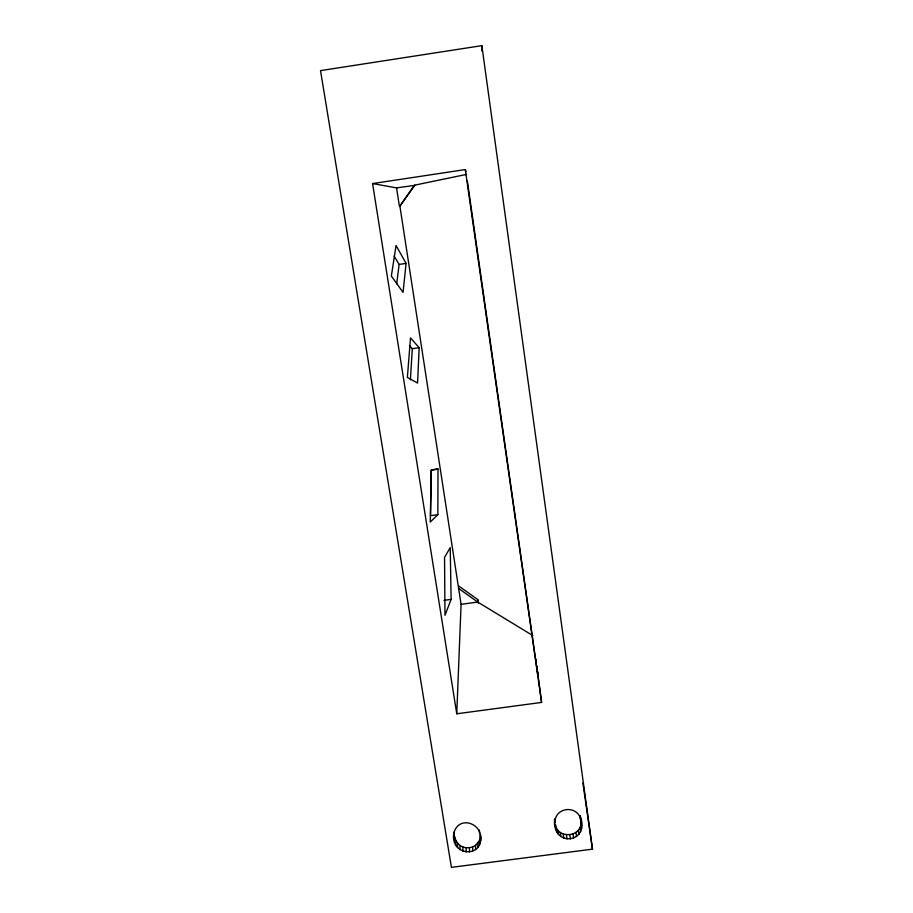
<?xml version="1.0" encoding="UTF-8"?>
<svg xmlns="http://www.w3.org/2000/svg" width="913" height="913" viewBox="0 0 913 913"><rect width="100%" height="100%" fill="white"/><g stroke="black" fill="none" stroke-linecap="round" stroke-linejoin="round"><path stroke-width="1.37" d="M475.559 849.581L475.57 845.347L479.53 840.531L480.306 834.528C484.871 858.962 449.447 856.371 453.875 833.113C458.817 814.191 484.529 823.823 480.375 841.763M437.852 514.67L438 468.94L431.278 469.898L430.548 515.697L437.852 514.67L430.251 522.053L431.244 470.378L438 468.94M581.547 828.65L580.063 815.651C591.053 843.27 551.646 848.303 554.602 818.961L555.115 823.035A12.93 11.823 -4.1 0 1 566.265 809.637A12.93 11.823 -4.1 0 1 580.748 819.714M472.683 851.133L472.717 846.887L475.57 845.347M469.465 851.943L469.51 847.709L472.717 846.887M466.109 851.977L466.178 847.743C458.292 847.138 453.966 839.321 454.081 832.04L453.932 836.182M462.868 851.224L462.959 846.979M459.935 849.718L460.049 845.495M481.687 50.9L481.859 45.65L320.52 70.609L451.421 867.35L592.48 849.158L481.859 45.65M457.527 847.584L457.653 843.361M455.804 844.947L455.941 840.747M454.879 842.003L455.028 837.814M456.762 713.783L461.076 604.338L399.894 206.087L414.799 185.328L396.55 187.895L372.572 183.57L456.762 713.783L541.592 702.428L538.533 678.793M419.17 347.693L417.572 383.061L407.381 377.389L410.508 337.913L419.17 347.693L412.311 348.698L409.526 345.787M410.394 379.888L412.311 348.698M406.08 263.378L403.055 292.4L391.357 276.057L396.048 245.494L406.08 263.378L399.118 264.416L394.131 256.119M396.687 283.817L399.118 264.416M555.949 828.89L555.435 824.781C557.318 838.111 579.059 837.746 580.862 824.542M451.113 599.373L444.985 615.294L444.54 557.341L450.223 547.617L451.113 599.373L443.912 600.366M399.894 206.087L414.376 185.213L466.532 174.406M372.572 183.57L465.288 169.578L466.052 171.701M461.076 604.338L477.716 602.055L532.907 635.631M466.178 847.743L469.51 847.709M458.725 585.998L477.704 599.533L478.264 603.173M458.611 588.44L477.716 602.055L477.704 599.533M582.871 782.977L592.48 849.158M580.873 821.472L581.558 825.569M579.983 827.509L580.657 831.629M578.294 830.168L578.968 834.311M575.92 832.348L576.571 836.502M396.55 187.895L399.369 206.121M573.022 833.9L573.661 838.066M569.792 834.722L570.408 838.887M465.288 169.578L541.592 702.428M566.448 834.756L567.041 838.921M563.23 833.991L563.789 838.157M560.331 832.496L560.879 836.65M536.022 659.323L536.376 662.108M536.924 666.273L537.278 669.058M537.643 671.842L538.179 676.008M557.969 830.362L558.505 834.505M556.302 827.726L556.827 831.857M535.965 659.506L536.319 662.324M536.844 666.536L538.248 677.788L467.319 180.614M479.393 830.122L479.405 832.873M479.53 840.531L479.542 844.73M477.898 843.178L477.898 847.39"/></g></svg>
